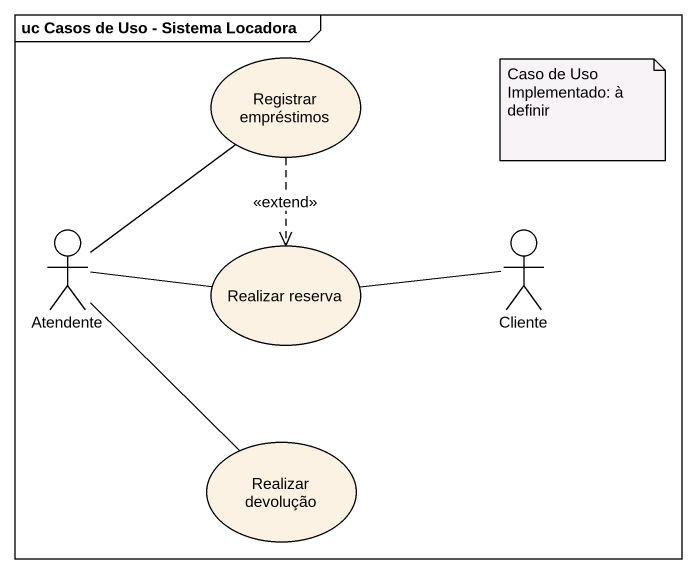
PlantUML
@startuml
mainframe uc Casos de Uso - Sistema Locadora
usecase "Registrar empréstimos" as Registrar_empréstimos
actor Atendente
usecase "Realizar reserva" as Realizar_reserva
actor Cliente
usecase "Realizar devolução" as Realizar_devolução
Registrar_empréstimos ..> Realizar_reserva : <<extend>>
Atendente -up- Registrar_empréstimos
Atendente -right- Realizar_reserva
Atendente -- Realizar_devolução
Cliente -left- Realizar_reserva
note as N1
  Caso de Uso Implementado: à definir
end note
@enduml
